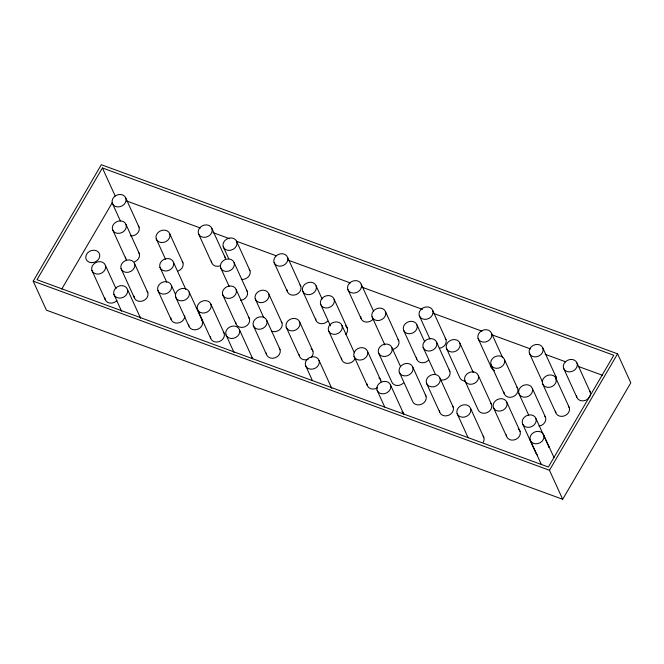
<?xml version="1.0" encoding="UTF-8"?>
<svg xmlns="http://www.w3.org/2000/svg" width="664" height="664" viewBox="0 0 664 664"><rect width="100%" height="100%" fill="white"/><g stroke="black" fill="none" stroke-linecap="round" stroke-linejoin="round"><path stroke-width="1" d="M33.2 281.154L101.318 164.722L617.586 353.837L630.8 382.846L562.682 499.278L46.414 310.163L33.2 281.154L549.468 470.27L562.682 499.278M102.414 167.95L37.018 279.727L548.373 467.041L613.76 355.273L102.414 167.95L115.204 196.021M61.744 289.056L112.49 202.321M549.468 470.27L617.586 353.837M126.343 200.885L200.362 228.001M213.028 232.632L229.586 238.7M236.401 241.198L276.34 255.823M288.027 260.105L350.36 282.939M362.054 287.221L422.437 309.349M433.152 313.267L481.856 331.112M491.592 334.681L530.553 348.949M545.161 354.302L565.62 361.797M578.278 366.428L602.63 375.351M577.058 363.133A7.221 6.018 -24.5 0 1 568.608 371.865A7.221 6.018 -24.5 0 1 565.247 361.98A7.221 6.018 -24.5 0 1 577.058 363.133L590.279 392.142M563.553 368.188L576.767 397.188M542.886 348.135A7.221 6.018 -24.5 0 1 534.429 356.867A7.221 6.018 -24.5 0 1 531.076 346.981A7.221 6.018 -24.5 0 1 542.886 348.135L556.1 377.135M556.083 378.638A7.221 6.018 -24.5 0 1 547.634 387.369A7.221 6.018 -24.5 0 1 544.272 377.484A7.221 6.018 -24.5 0 1 556.083 378.638L569.297 407.638M529.374 353.182L542.596 382.19A7.221 6.018 -24.5 0 1 542.322 380.621M542.579 383.684L555.793 412.693M532.354 388.448A7.221 6.018 -24.5 0 1 523.904 397.18A7.221 6.018 -24.5 0 1 520.543 387.295A7.221 6.018 -24.5 0 1 532.354 388.448L545.576 417.448M543.75 435.053A7.221 6.018 -24.5 0 1 535.3 443.784A7.221 6.018 -24.5 0 1 531.939 433.891A7.221 6.018 -24.5 0 1 543.75 435.053L553.984 457.504M535.964 418.569A7.221 6.018 -24.5 0 1 527.515 427.301A7.221 6.018 -24.5 0 1 524.162 417.415A7.221 6.018 -24.5 0 1 535.964 418.569L549.186 447.577A7.221 6.018 -24.5 0 0 548.456 446.183M504.466 359.573A7.221 6.018 -24.5 0 1 496.016 368.304A7.221 6.018 -24.5 0 1 492.655 358.419A7.221 6.018 -24.5 0 1 504.466 359.573L517.688 388.573M491.584 333.386A7.221 6.018 -24.5 0 1 483.126 342.118A7.221 6.018 -24.5 0 1 479.773 332.224A7.221 6.018 -24.5 0 1 491.584 333.386L502.665 357.705M518.85 393.495L528.652 415.017M530.237 440.099L541.326 464.426M522.46 423.624L535.674 452.624M490.962 364.619L504.175 393.627M478.072 338.433L491.294 367.433M506.873 402.376A7.221 6.018 -24.5 0 1 498.415 411.107A7.221 6.018 -24.5 0 1 495.062 401.214A7.221 6.018 -24.5 0 1 506.873 402.376L520.086 431.376M493.36 407.422L506.582 436.422M478.329 375.533A7.221 6.018 -24.5 0 1 469.88 384.265A7.221 6.018 -24.5 0 1 466.518 374.38A7.221 6.018 -24.5 0 1 478.329 375.533L491.551 404.534M459.928 343.255A7.221 6.018 -24.5 0 1 451.47 351.986A7.221 6.018 -24.5 0 1 448.117 342.101A7.221 6.018 -24.5 0 1 459.928 343.255L473.141 372.255A7.221 6.018 -24.5 0 0 472.411 370.869M464.825 380.58L478.038 409.588A7.221 6.018 -24.5 0 0 487.6 412.394A7.221 6.018 -24.5 0 0 490.812 403.148M432.795 310.611A7.221 6.018 -24.5 0 1 424.337 319.342A7.221 6.018 -24.5 0 1 420.984 309.457A7.221 6.018 -24.5 0 1 432.795 310.611L446.009 339.611M446.416 348.301L459.637 377.31A7.221 6.018 -24.5 0 0 464.692 380.987M470.602 408.46A7.221 6.018 -24.5 0 1 462.152 417.191A7.221 6.018 -24.5 0 1 458.791 407.298A7.221 6.018 -24.5 0 1 470.602 408.46L483.815 437.46M436.63 342.309A7.221 6.018 -24.5 0 1 428.172 351.04A7.221 6.018 -24.5 0 1 424.819 341.155A7.221 6.018 -24.5 0 1 436.63 342.309L449.843 371.309M419.283 315.657L429.94 339.047M417.017 325.003A7.221 6.018 -24.5 0 1 408.567 333.735A7.221 6.018 -24.5 0 1 405.214 323.849A7.221 6.018 -24.5 0 1 417.017 325.003L424.694 341.844M457.089 413.506L468.178 437.833M440 378.156A7.221 6.018 -24.5 0 1 431.542 386.88A7.221 6.018 -24.5 0 1 428.189 376.994A7.221 6.018 -24.5 0 1 440 378.156L453.213 407.156M423.117 347.355L435.484 374.488M403.513 330.058L416.726 359.058M426.487 383.203L439.701 412.203M412.8 367.151A7.221 6.018 -24.5 0 1 404.351 375.882A7.221 6.018 -24.5 0 1 400.99 365.988A7.221 6.018 -24.5 0 1 412.8 367.151L426.022 396.151M385.56 311.789A7.221 6.018 -24.5 0 1 377.111 320.521A7.221 6.018 -24.5 0 1 373.749 310.627A7.221 6.018 -24.5 0 1 385.56 311.789L398.782 340.79M392.026 347.87A7.221 6.018 -24.5 0 1 383.385 356.46A7.221 6.018 -24.5 0 1 380.289 346.483A7.221 6.018 -24.5 0 1 392.026 347.87L400.558 366.586M361.291 284.317A7.221 6.018 -24.5 0 1 352.841 293.048A7.221 6.018 -24.5 0 1 349.488 283.154A7.221 6.018 -24.5 0 1 361.291 284.317L373.658 311.449M399.296 372.197L412.51 401.197A7.221 6.018 -24.5 0 0 422.072 404.002A7.221 6.018 -24.5 0 0 425.284 394.756M372.056 316.836L384.846 344.906M378.438 352.667L391.652 381.675A7.221 6.018 -24.5 0 0 403.397 383.062M347.787 289.363L361 318.363M390.556 385.087A7.221 6.018 -24.5 0 1 382.107 393.818A7.221 6.018 -24.5 0 1 378.746 383.933A7.221 6.018 -24.5 0 1 390.556 385.087L403.77 414.095A7.221 6.018 -24.5 0 0 401.903 411.58M367.524 351.331A7.221 6.018 -24.5 0 1 359.075 360.062A7.221 6.018 -24.5 0 1 355.721 350.177A7.221 6.018 -24.5 0 1 367.524 351.331L380.746 380.331M377.052 390.142L384.722 406.982M334.133 299.248A7.221 6.018 -24.5 0 1 325.684 307.971A7.221 6.018 -24.5 0 1 322.331 298.086A7.221 6.018 -24.5 0 1 334.133 299.248L347.355 328.248M342.035 325.609A7.221 6.018 -24.5 0 1 333.577 334.332A7.221 6.018 -24.5 0 1 330.224 324.447A7.221 6.018 -24.5 0 1 342.035 325.609L354.393 352.733M354.02 356.377L367.233 385.386M316.155 285.943A7.221 6.018 -24.5 0 1 307.698 294.667A7.221 6.018 -24.5 0 1 304.344 284.781A7.221 6.018 -24.5 0 1 316.155 285.943L322.123 299.041M320.629 304.295L330.431 325.808M328.522 330.655L341.744 359.656M287.595 257.424A7.221 6.018 -24.5 0 1 279.137 266.156A7.221 6.018 -24.5 0 1 275.784 256.262A7.221 6.018 -24.5 0 1 287.595 257.424L300.809 286.425M302.643 290.99L315.856 319.99M319.052 360.444A7.221 6.018 -24.5 0 1 310.594 369.167A7.221 6.018 -24.5 0 1 307.241 359.282A7.221 6.018 -24.5 0 1 319.052 360.444L331.842 388.506M274.083 262.471L287.304 291.471M299.721 322.123A7.221 6.018 -24.5 0 1 291.272 330.855A7.221 6.018 -24.5 0 1 287.91 320.969A7.221 6.018 -24.5 0 1 299.721 322.123L312.935 351.132M305.54 365.49L312.362 380.455M286.209 327.178L299.431 356.178M268.771 293.911A7.221 6.018 -24.5 0 1 260.313 302.635A7.221 6.018 -24.5 0 1 256.96 292.749A7.221 6.018 -24.5 0 1 268.771 293.911L281.984 322.911M236.741 241.663A7.221 6.018 -24.5 0 1 228.283 250.386A7.221 6.018 -24.5 0 1 224.93 240.501A7.221 6.018 -24.5 0 1 236.741 241.663L249.954 270.663M266.82 320.521A7.221 6.018 -24.5 0 1 258.362 329.253A7.221 6.018 -24.5 0 1 255.009 319.367A7.221 6.018 -24.5 0 1 266.82 320.521L280.034 349.53M255.258 298.958L263.791 317.666M234.135 262.67A7.221 6.018 -24.5 0 1 225.685 271.393A7.221 6.018 -24.5 0 1 222.332 261.508A7.221 6.018 -24.5 0 1 234.135 262.67L247.357 291.67M223.228 246.709L228.773 258.869M211.949 228.582A7.221 6.018 -24.5 0 1 203.499 237.314A7.221 6.018 -24.5 0 1 200.146 227.428A7.221 6.018 -24.5 0 1 211.949 228.582L225.171 257.591M253.308 325.576L266.53 354.576M236.201 289.67A7.221 6.018 -24.5 0 1 227.752 298.402A7.221 6.018 -24.5 0 1 224.391 288.516A7.221 6.018 -24.5 0 1 236.201 289.67L249.415 318.67M220.631 267.716L229.155 286.425M198.445 233.637L211.658 262.637M239.472 329.742A7.221 6.018 -24.5 0 1 231.022 338.474A7.221 6.018 -24.5 0 1 227.661 328.589A7.221 6.018 -24.5 0 1 239.472 329.742L252.685 358.751A7.221 6.018 -24.5 0 0 251.955 357.356M222.689 294.716L235.911 323.725M225.968 334.797L234.068 352.567M210.969 304.303A7.221 6.018 -24.5 0 1 202.512 313.034A7.221 6.018 -24.5 0 1 199.158 303.149A7.221 6.018 -24.5 0 1 210.969 304.303L224.183 333.303M169.735 233.803A7.221 6.018 -24.5 0 1 161.286 242.534A7.221 6.018 -24.5 0 1 157.932 232.649A7.221 6.018 -24.5 0 1 169.735 233.803L182.957 262.803M197.457 309.349L210.679 338.358M189.19 292.094A7.221 6.018 -24.5 0 1 180.741 300.817A7.221 6.018 -24.5 0 1 177.388 290.932A7.221 6.018 -24.5 0 1 189.19 292.094L202.412 321.094M173.453 262.238A7.221 6.018 -24.5 0 1 164.996 270.97A7.221 6.018 -24.5 0 1 161.642 261.085A7.221 6.018 -24.5 0 1 173.453 262.238L185.812 289.371M156.231 238.849L165.61 259.433M171.362 285.346A7.221 6.018 -24.5 0 1 162.912 294.069A7.221 6.018 -24.5 0 1 159.559 284.184A7.221 6.018 -24.5 0 1 171.362 285.346L175.628 294.7M175.686 297.14L188.9 326.14M159.941 267.293L166.764 282.258M125.82 198.162A7.221 6.018 -24.5 0 1 117.362 206.894A7.221 6.018 -24.5 0 1 114.009 197.009A7.221 6.018 -24.5 0 1 125.82 198.162L139.033 227.163M157.858 290.392L171.071 319.392M126.077 224.623A7.221 6.018 -24.5 0 1 117.619 233.354A7.221 6.018 -24.5 0 1 114.266 223.461A7.221 6.018 -24.5 0 1 126.077 224.623L139.291 253.623M112.307 203.209L120.408 220.987M134.584 263.633A7.221 6.018 -24.5 0 1 126.135 272.364A7.221 6.018 -24.5 0 1 122.774 262.471A7.221 6.018 -24.5 0 1 134.584 263.633L147.806 292.633M112.565 229.669L125.787 258.669M121.08 268.679L134.294 297.679M127.422 289.346A7.221 6.018 -24.5 0 1 118.972 298.078A7.221 6.018 -24.5 0 1 115.611 288.193A7.221 6.018 -24.5 0 1 127.422 289.346L140.212 317.409M105.402 265.351A7.221 6.018 -24.5 0 1 96.952 274.083A7.221 6.018 -24.5 0 1 93.599 264.189A7.221 6.018 -24.5 0 1 105.402 265.351L116.067 288.74M113.917 294.393L121.587 311.233M91.898 270.397L105.111 299.398M452.483 405.762A7.221 6.018 -24.5 0 1 448.399 415.39A7.221 6.018 -24.5 0 1 439.435 410.642M428.537 360.212A7.221 6.018 -24.5 0 1 420.91 362.602A7.221 6.018 -24.5 0 1 416.461 357.498M311.067 348.617A7.221 6.018 -24.5 0 1 311.242 357.332M308.121 359.365A7.221 6.018 -24.5 0 1 299.157 354.618M246.626 290.276A7.221 6.018 -24.5 0 1 240.725 300.36M184.849 315.906A7.221 6.018 -24.5 0 1 177.952 323.036A7.221 6.018 -24.5 0 1 170.806 317.832M518.219 428.861A7.221 6.018 -24.5 0 1 516.135 439.228A7.221 6.018 -24.5 0 1 506.308 434.862M568.567 406.252A7.221 6.018 -24.5 0 1 564.483 415.871A7.221 6.018 -24.5 0 1 555.519 411.124M378.87 377.816A7.221 6.018 -24.5 0 1 381.02 381.9M377.608 387.718A7.221 6.018 -24.5 0 1 366.968 383.817M281.254 321.517A7.221 6.018 -24.5 0 1 280.291 329.112A7.221 6.018 -24.5 0 1 271.825 331.253M182.226 261.417A7.221 6.018 -24.5 0 1 178.135 271.036M516.957 387.187A7.221 6.018 -24.5 0 1 512.865 396.806A7.221 6.018 -24.5 0 1 503.901 392.059M372.811 319.525A7.221 6.018 -24.5 0 1 365.183 321.907A7.221 6.018 -24.5 0 1 360.735 316.803M327.667 321.144A7.221 6.018 -24.5 0 1 320.04 323.534A7.221 6.018 -24.5 0 1 315.591 318.429M223.453 331.917A7.221 6.018 -24.5 0 1 219.369 341.537A7.221 6.018 -24.5 0 1 210.405 336.789M555.37 375.749A7.221 6.018 -24.5 0 1 556.166 380.331M116.922 300.56A7.221 6.018 -24.5 0 1 109.294 302.942A7.221 6.018 -24.5 0 1 104.846 297.837M224.44 256.196A7.221 6.018 -24.5 0 1 225.436 259.151M220.348 265.816A7.221 6.018 -24.5 0 1 211.393 261.077M483.085 436.065A7.221 6.018 -24.5 0 1 483.209 442.232M138.303 225.777A7.221 6.018 -24.5 0 1 137.929 232.682A7.221 6.018 -24.5 0 1 130.584 235.894M139.905 316.96A7.221 6.018 -24.5 0 1 140.635 318.346M300.078 285.03A7.221 6.018 -24.5 0 1 295.995 294.658A7.221 6.018 -24.5 0 1 287.031 289.911M445.278 338.225A7.221 6.018 -24.5 0 1 439.377 348.301M537.549 455.139A7.221 6.018 -24.5 0 1 535.408 451.064M249.224 269.269A7.221 6.018 -24.5 0 1 248.851 276.174A7.221 6.018 -24.5 0 1 241.505 279.395M147.068 291.239A7.221 6.018 -24.5 0 1 142.984 300.867A7.221 6.018 -24.5 0 1 134.02 296.119M354.642 359.382A7.221 6.018 -24.5 0 1 346.799 363.341A7.221 6.018 -24.5 0 1 341.47 358.095M398.043 339.395A7.221 6.018 -24.5 0 1 392.15 349.48M494.639 370.728A7.221 6.018 -24.5 0 1 491.02 365.872M248.685 317.284A7.221 6.018 -24.5 0 1 244.601 326.904A7.221 6.018 -24.5 0 1 235.637 322.156M449.113 369.923A7.221 6.018 -24.5 0 1 448.739 376.828A7.221 6.018 -24.5 0 1 441.394 380.04M345.479 325.733A7.221 6.018 -24.5 0 1 345.653 334.457M544.837 416.062A7.221 6.018 -24.5 0 1 538.944 426.139M279.303 348.135A7.221 6.018 -24.5 0 1 275.22 357.763A7.221 6.018 -24.5 0 1 266.256 353.016M201.682 319.699A7.221 6.018 -24.5 0 1 197.598 329.327A7.221 6.018 -24.5 0 1 188.634 324.58M138.56 252.229A7.221 6.018 -24.5 0 1 134.477 261.857M126.517 260.064A7.221 6.018 -24.5 0 1 125.513 257.109M589.541 390.747A7.221 6.018 -24.5 0 1 585.457 400.367A7.221 6.018 -24.5 0 1 576.493 395.619M91.068 262.653A7.221 6.018 -24.5 0 0 99.517 253.922A7.221 6.018 -24.5 0 0 87.714 252.768A7.221 6.018 -24.5 0 0 91.068 262.653"/></g></svg>
